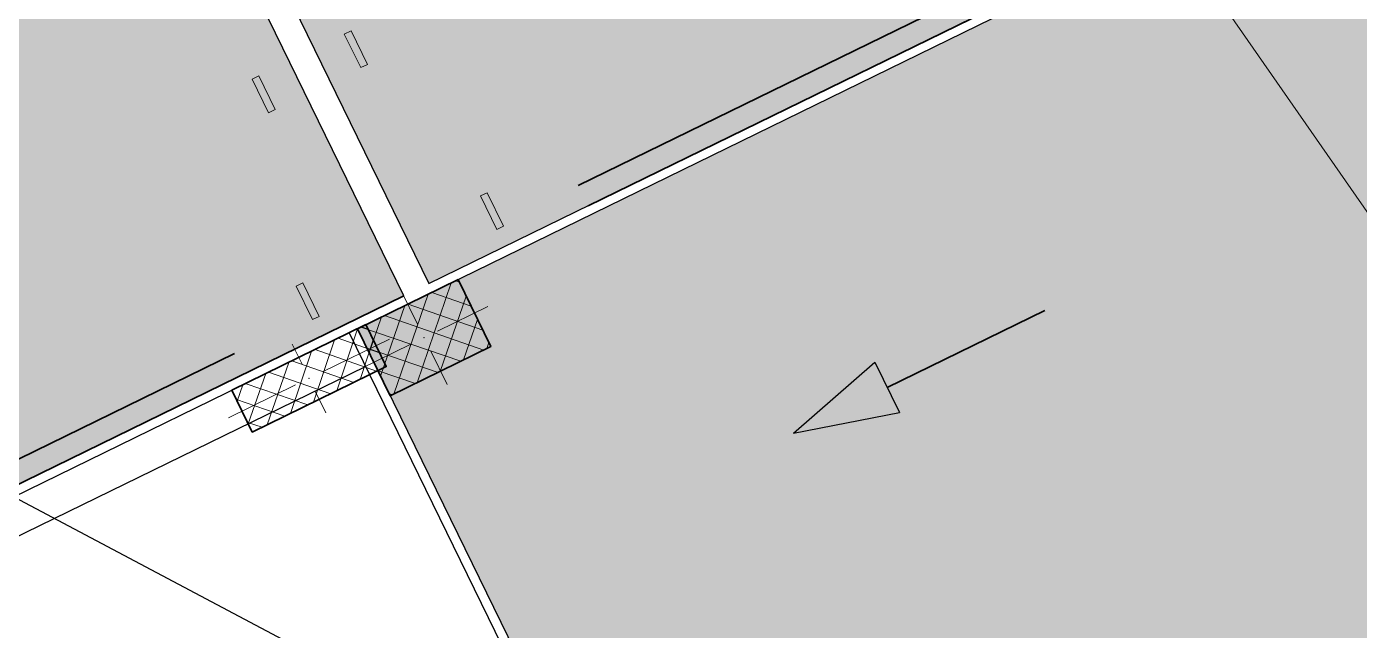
# Model space of a CAD drawing. Header units: metres. Extents: x 7511783 to 7512372, y 4692307 to 4692611.
# Drawn here: x 7511901.53 to 7511908.67, y 4692368.94 to 4692372.18 of the extents above; entities that cross this region are included whole.
import ezdxf
from ezdxf.enums import TextEntityAlignment as Align

# ---------------------------------------------------------------- set-up
doc = ezdxf.new("R2010")
doc.units = ezdxf.units.M
for name, color, linetype, lineweight in [('2D Drafting - General_Pen_No__1', 7, 'Continuous', 0), ('A - Muret', 7, 'Continuous', 0), ('A - Muret_Pen_No__7', 7, 'Continuous', 0), ('A - Pllaka Themel', 7, 'Continuous', 0), ('A - Pllaka Themel_Pen_No__42', 8, 'Continuous', 0), ('A - Rampa_Pen_No__42', 8, 'Continuous', 0), ('A - Shtyllat', 7, 'Continuous', 0), ('A - Shtyllat_Pen_No__1', 7, 'Continuous', 0), ('A - Shtyllat_Pen_No__7', 7, 'Continuous', 0), ('A -Polyline', 7, 'Continuous', 0), ('A1 - Bodrumi -1', 7, 'Continuous', 0), ('bodrum 1 garazhat projekt', 7, 'Continuous', 0), ('garazhat-netw-amiri - b1', 20, 'Continuous', 0), ('vijat rregullim', 1, 'Continuous', 0)]:
    doc.layers.add(name, color=color, linetype=linetype, lineweight=lineweight)
for name, color, linetype, lineweight, true_color in [('2D Drafting - General_Pen_No__102', 7, 'Continuous', 0, 0xcccccc), ('A - Fill Zone_Pen_No__102', 7, 'Continuous', 0, 0xcccccc), ('A - Muret_Pen_No__102', 7, 'Continuous', 0, 0xcccccc), ('A -Polyline_Pen_No__48', 7, 'Continuous', 0, 0xa80f02), ('A -Polyline_Pen_No__8', 7, 'Continuous', 0, 0xa80f02)]:
    doc.layers.add(name, color=color, linetype=linetype, lineweight=lineweight, true_color=true_color)
doc.styles.add('GENERATED_STYLE_2', font='arialbd.ttf')
pattern_1 = [(44.99999999999999, (0, 0), (-68.94290863686237, 68.94290863686243), []), (135.0000000000002, (0, 0), (68.94290863686219, 68.94290863686261), [])]

# ---------------------------------------------------------------- blocks, each defined once
blk = doc.blocks.new('Slab_1', base_point=(-1850.000000000003, -20500.83600967443))
at = {"layer": 'A - Pllaka Themel_Pen_No__42', "color": 8, "linetype": 'Continuous', "lineweight": 25, "flags": 128}
blk.add_lwpolyline([(-1850.000000000003, -20500.83600967443), (27400.0000000007, -20500.83534970144), (27400.0000000007, 1500), (-1000, 1500), (-999.9999999999993, -8550.830745419273), (-1850.000000000002, -8550.830745419273)], close=True, dxfattribs=at)
blk = doc.blocks.new('Slab_2', base_point=(27550, -20500.83535421408))
at = {"layer": 'A - Pllaka Themel_Pen_No__42', "color": 8, "linetype": 'Continuous', "lineweight": 25, "flags": 128}
blk.add_lwpolyline([(27550, -20500.83535421408), (52100, -20500.83535421408), (52100, 1500), (27550, 1500)], close=True, dxfattribs=at)
blk = doc.blocks.new('Slab_5', base_point=(27099.99999994247, -19050.45703700876))
at = {"layer": 'A - Pllaka Themel_Pen_No__42', "color": 8, "linetype": 'Continuous', "lineweight": 25, "flags": 128}
blk.add_lwpolyline([(27099.99999994247, -19050.45703700876), (27099.99999994245, -53141.28956256485), (34367.48378446266, -53141.28956256485), (34572.08011014806, -54047.73212241127), (58725.51372234098, -48551.56399353077), (58577.30438397717, -47886.40318112021), (60192.66493870387, -47573.34216697118), (56976.71528492225, -33242.20353530695), (55470.262655318, -33580.37692266011), (52202.17436583389, -19050.80466526669)], close=True, dxfattribs=at)
blk = doc.blocks.new('Wall_38', base_point=(16950, -19000.83965125988))
at = {"layer": 'A - Muret_Pen_No__102', "linetype": 'Continuous', "lineweight": 0, "true_color": 0xcccccc}
blk.add_hatch(color=254, dxfattribs=at).paths.add_polyline_path([(26450.00000000064, -18880.83973710552), (23149.99994263089, -18880.83973710552), (23149.99994263089, -19000.8406140397), (27400.0000000007, -19000.839679736), (26450.00000000064, -19000.83531965208)])
at = {"layer": 'A - Muret_Pen_No__7', "color": 7, "linetype": 'Continuous', "lineweight": 35, "flags": 128}
for points in [[(26450.00000000064, -18880.83965125988), (23149.99994263089, -18880.83965125988)], [(23149.99994263097, -19000.83965125988), (27400.0000000007, -19000.83965125988)]]:
    blk.add_lwpolyline(points, dxfattribs=at)
blk = doc.blocks.new('Wall_61', base_point=(27550, -19000.83534970144))
at = {"layer": 'A - Muret_Pen_No__102', "linetype": 'Continuous', "lineweight": 0, "true_color": 0xcccccc}
blk.add_hatch(color=254, dxfattribs=at).paths.add_polyline_path([(28500.00002657669, -19000.83533755253), (31800.00000223517, -19000.83597085249), (31800.00000223517, -18880.83531886295), (28500.00002657669, -18880.83531886295)])
at = {"layer": 'A - Muret_Pen_No__7', "color": 7, "linetype": 'Continuous', "lineweight": 35, "flags": 128}
for points in [[(31800.00000223517, -18880.83534970144), (28500.00002086165, -18880.83534970144)], [(28500.00002086165, -19000.83534970144), (31800.00000223522, -19000.83534970144)]]:
    blk.add_lwpolyline(points, dxfattribs=at)
blk = doc.blocks.new('Column_20', base_point=(2720.000000000001, 13759.91603487401))
at = {"layer": 'A - Shtyllat_Pen_No__1', "color": 7, "linetype": 'Continuous', "lineweight": 13, "flags": 128}
blk.add_lwpolyline([(2700.000000000001, 13659.91603487401), (2740.000000000001, 13659.91603487401), (2740.000000000001, 13859.91603487401), (2700.000000000001, 13859.91603487401)], close=True, dxfattribs=at)
blk = doc.blocks.new('Column_21', base_point=(2720.000000000001, 14480))
at = {"layer": 'A - Shtyllat_Pen_No__1', "color": 7, "linetype": 'Continuous', "lineweight": 13, "flags": 128}
blk.add_lwpolyline([(2700.000000000001, 14380), (2740.000000000001, 14380), (2740.000000000001, 14580), (2700.000000000001, 14580)], close=True, dxfattribs=at)
blk = doc.blocks.new('Column_29', base_point=(2775.000000000002, 13759.91603487401))
at = {"layer": 'A - Shtyllat_Pen_No__1', "color": 7, "linetype": 'Continuous', "lineweight": 13, "flags": 128}
blk.add_lwpolyline([(2795.000000000002, 13659.91603487401), (2755.000000000002, 13659.91603487401), (2755.000000000002, 13859.91603487401), (2795.000000000002, 13859.91603487401)], close=True, dxfattribs=at)
blk = doc.blocks.new('Column_30', base_point=(2775.000000000002, 14480))
at = {"layer": 'A - Shtyllat_Pen_No__1', "color": 7, "linetype": 'Continuous', "lineweight": 13, "flags": 128}
blk.add_lwpolyline([(2795.000000000002, 14380), (2755.000000000002, 14380), (2755.000000000002, 14580), (2795.000000000002, 14580)], close=True, dxfattribs=at)
blk = doc.blocks.new('Column_110', base_point=(27399.99723020735, -19250.46984577875))
at = {"layer": 'A - Shtyllat', "linetype": 'Continuous', "lineweight": 0, "true_color": 0x000000}
h = blk.add_hatch(dxfattribs=at)
h.set_pattern_fill('CONCRETE_BLOCK', color=18, style=0, pattern_type=2)
h.set_pattern_definition(pattern_1)
h.paths.add_polyline_path([(27699.99999988493, -19050.47400035744), (27099.99999994247, -19050.46569123841), (27099.99446052978, -19450.46569120005), (27699.99446047224, -19450.47400031908)])
at = {"layer": 'A - Shtyllat_Pen_No__1', "color": 7, "linetype": 'Continuous', "lineweight": 13}
for p, q in [((27399.99833808989, -19170.46984578642), (27400.00110779624, -18970.4698458056)), ((27319.99723021503, -19250.46873789621), (27019.99723024379, -19250.46458333669)), ((27479.99723019968, -19250.47095366128), (27779.99723017092, -19250.4751082208)), ((27399.99612232482, -19330.46984577107), (27399.99335261847, -19530.4698457519))]:
    blk.add_line(p, q, dxfattribs=at)
blk.add_point((27399.99723020735, -19250.46984577875), dxfattribs=at)
at = {"layer": 'A - Shtyllat_Pen_No__7', "color": 7, "linetype": 'Continuous', "lineweight": 35, "flags": 128}
blk.add_lwpolyline([(27699.99999988493, -19050.47400035744), (27099.99999994247, -19050.46569123841), (27099.99446052978, -19450.46569120005), (27699.99446047224, -19450.47400031908)], close=True, dxfattribs=at)
blk = doc.blocks.new('Column_192', base_point=(26749.99723026489, -19175.45392099095))
at = {"layer": 'A - Shtyllat', "linetype": 'Continuous', "lineweight": 0, "true_color": 0x000000}
h = blk.add_hatch(dxfattribs=at)
h.set_pattern_fill('CONCRETE_BLOCK', color=18, style=0, pattern_type=2)
h.set_pattern_definition(pattern_1)
h.paths.add_polyline_path([(27149.998961293, -19050.45946041562), (26349.99896136971, -19050.44838159024), (26349.99549923678, -19300.44838156627), (27149.99549916007, -19300.45946039165)])
at = {"layer": 'A - Shtyllat_Pen_No__1', "color": 7, "linetype": 'Continuous', "lineweight": 13}
for p, q in [((26749.99833814742, -19095.45392099862), (26750.00006921389, -18970.4539210106)), ((26669.99723027256, -19175.45281310841), (26269.99723031092, -19175.44727369572)), ((26829.99723025722, -19175.45502887348), (27229.99723021886, -19175.46056828617)), ((26749.99612238235, -19255.45392098328), (26749.99439131589, -19380.45392097129))]:
    blk.add_line(p, q, dxfattribs=at)
blk.add_point((26749.99723026489, -19175.45392099095), dxfattribs=at)
at = {"layer": 'A - Shtyllat_Pen_No__7', "color": 7, "linetype": 'Continuous', "lineweight": 35, "flags": 128}
blk.add_lwpolyline([(27149.998961293, -19050.45946041562), (26349.99896136971, -19050.44838159024), (26349.99549923678, -19300.44838156627), (27149.99549916007, -19300.45946039165)], close=True, dxfattribs=at)
blk = doc.blocks.new('Straight Ramp 22_2')
at = {"layer": 'A - Rampa_Pen_No__42', "color": 8, "linetype": 'Continuous', "lineweight": 25}
for p, q in [((17549.99999994249, -2750), (17549.99999994249, 2750)), ((15549.99999994249, -2750), (17549.99999994249, 0)), ((7352.756813537701, -2550), (17549.99999994249, -2550)), ((7352.756813537701, -2550), (17549.99999994249, -2550)), ((7237.286759699776, -2750), (17549.99999994249, -2750))]:
    blk.add_line(p, q, dxfattribs=at)
at = {"layer": 'A - Rampa_Pen_No__42', "color": 8, "linetype": 'Continuous', "lineweight": 25, "style": 'GENERATED_STYLE_2'}
for tag, p in [('ascentPercentage_0', (2250, 188.4773571428571)), ('percentage_0', (6637.499999985624, 188.4773571428571)), ('percentage_1', (10912.49999995687, 188.4773571428571)), ('ascentPercentage_1', (15299.99999994249, 188.4773571428571))]:
    blk.add_attdef(tag, text='', height=300, dxfattribs=at).set_placement(p, align=Align.MIDDLE_CENTER)
blk = doc.blocks.new('Polyline_34', base_point=(30453.05434282111, -20579.41815265183))
at = {"layer": 'A -Polyline_Pen_No__48', "linetype": 'Continuous', "lineweight": 25, "true_color": 0xa80f02}
blk.add_hatch(color=14, dxfattribs=at).paths.add_polyline_path([(28953.05434282111, -20579.41815265186), (29512.86184282111, -20729.41815265184), (29512.8618428211, -20429.41815265185)])
at = {"layer": 'A -Polyline_Pen_No__48', "color": 14, "linetype": 'Continuous', "lineweight": 25, "true_color": 0xa80f02}
for p, q in [((28953.05434282111, -20579.41815265186), (29512.8618428211, -20429.41815265185)), ((29512.8618428211, -20429.41815265185), (29512.86184282111, -20729.41815265184)), ((28953.05434282111, -20579.41815265186), (29512.86184282111, -20729.41815265184))]:
    blk.add_line(p, q, dxfattribs=at)
at = {"layer": 'A -Polyline_Pen_No__8', "color": 14, "linetype": 'Continuous', "lineweight": 35, "true_color": 0xa80f02, "flags": 128}
blk.add_lwpolyline([(30453.05434282111, -20579.41815265183), (29512.8618428211, -20579.41815265185)], dxfattribs=at)
blk = doc.blocks.new('A$C75F44AD6')
at = {"layer": '2D Drafting - General_Pen_No__102', "linetype": 'Continuous', "lineweight": 0, "true_color": 0x333333}
blk.add_hatch(color=250, dxfattribs=at).paths.add_polyline_path([(30866.49147692894, 20685.62517982554), (38133.98080086183, 20685.55905194554), (38338.57712654723, 19779.11649209911), (62491.99361482709, 25275.28072439469), (62343.80140037634, 25940.44543339017), (63959.16195510304, 26253.50644753921), (60743.21230132142, 40584.64507920343), (59236.75967171717, 40246.47169185027), (55968.67138223306, 54776.0439492437), (30866.49147692894, 54776.0439492437)])
at = {"layer": 'A - Fill Zone_Pen_No__102', "linetype": 'Continuous', "lineweight": 0, "true_color": 0xf2f2f2}
for points in [[(31166.49701639917, 62426.0089632505), (26516.49701639917, 62426.0089632505), (26516.49701639917, 54826.01264365789), (31166.49701639917, 54826.01264365789)], [(36366.49701639916, 62426.0089632505), (31316.49701639917, 62426.0089632505), (31316.49701639917, 54826.01264365789), (36366.49701639916, 54826.01264365789)]]:
    blk.add_hatch(color=7, dxfattribs=at).paths.add_polyline_path(points)
at = {"layer": '2D Drafting - General_Pen_No__1', "color": 7, "linetype": 'Continuous', "lineweight": 13, "flags": 128}
blk.add_lwpolyline([(30866.49147692894, 20685.62517982554), (38133.98080086183, 20685.55905194554), (38338.57712654723, 19779.11649209911), (62491.99361482709, 25275.28072439469), (62343.80140037634, 25940.44543339017), (63959.16195510304, 26253.50644753921), (60743.21230132142, 40584.64507920343), (59236.75967171717, 40246.47169185027), (55968.67138223306, 54776.0439492437), (30866.49147692894, 54776.0439492437)], close=True, dxfattribs=at)
at = {"layer": 'A - Muret', "color": 7, "lineweight": 35}
for name, p in [('Wall_38', (20716.49701639917, 54826.0089632505)), ('Wall_61', (31316.49701639917, 54826.01326480894))]:
    blk.add_blockref(name, p, dxfattribs=at)
at = {"layer": 'A - Pllaka Themel', "color": 8, "linetype": 'Continuous', "lineweight": 25}
blk.add_blockref('Slab_5', (30866.49701634163, 54776.39157750162), dxfattribs=at)
at = {"layer": 'A - Rampa_Pen_No__42', "color": 8, "linetype": 'Continuous', "lineweight": 25, "xscale": -1, "zscale": 1000, "rotation": 180}
blk.add_blockref('Straight Ramp 22_2', (13266.49701639914, 52026.38534566227), dxfattribs=at)
at = {"layer": 'A - Shtyllat', "color": 7, "lineweight": 35}
for name, p in [('Column_20', (30966.49701639917, 56126.01326480894)), ('Column_29', (31516.49701639917, 56126.01326480894)), ('Column_21', (30691.49701639916, 55026.01326480894)), ('Column_30', (31791.49701639917, 55026.01326480894)), ('Column_192', (30516.49424666406, 54651.39469351944)), ('Column_110', (31166.49424660652, 54576.37876873164))]:
    blk.add_blockref(name, p, dxfattribs=at)
at = {"layer": 'A -Polyline', "color": 14, "linetype": 'Continuous', "lineweight": 35, "true_color": 0xa80f02}
blk.add_blockref('Polyline_34', (34219.55135922028, 53247.43046185855), dxfattribs=at)
at = {"layer": 'A1 - Bodrumi -1', "color": 8, "linetype": 'Continuous', "lineweight": 25}
for name, p in [('Slab_1', (1916.497016399164, 54826.01260483595)), ('Slab_2', (31316.49701639917, 54826.01326480894))]:
    blk.add_blockref(name, p, dxfattribs=at)

msp = doc.modelspace()

# ---------------------------------------------------------------- linework, layer by layer
at = {"layer": 'garazhat-netw-amiri - b1'}
msp.add_circle((7511922.380949955, 4692382.212120954), 75.36126493235138, dxfattribs=at)
at = {"layer": 'vijat rregullim', "flags": 128}
msp.add_lwpolyline([(7511903.270799816, 4692379.011055981), (7511911.822639577, 4692366.723816277), (7511922.3, 4692361.1)], dxfattribs=at)

# ---------------------------------------------------------------- block references
at = {"layer": 'bodrum 1 garazhat projekt', "xscale": 0.001, "yscale": 0.001, "zscale": 0.001, "rotation": 26.04535599708318}
msp.add_blockref('A$C75F44AD6', (7511899.624007692, 4692307.794563157), dxfattribs=at)

doc.saveas('drawing.dxf')
